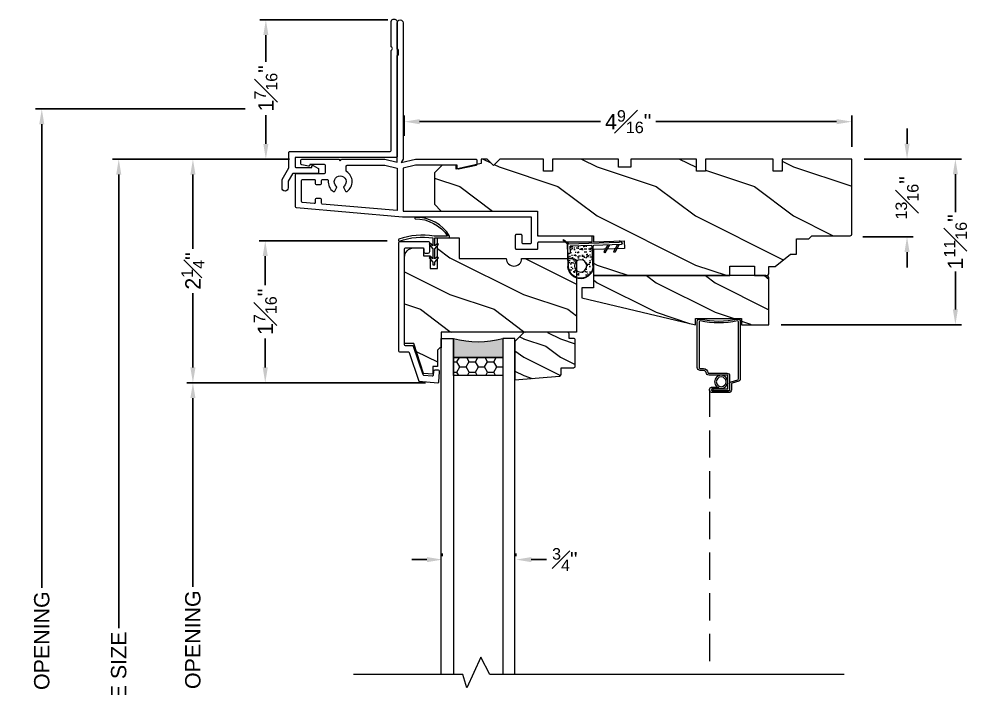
# Model space of a CAD drawing. Extents: x 75.1 to 84.8, y 7.9 to 21.7.
# Drawn here: x 75.11 to 84.76, y 14.89 to 21.71 of the extents above; entities that cross this region are included whole.
import ezdxf

# ---------------------------------------------------------------- set-up
doc = ezdxf.new("R2010")
doc.units = 0
doc.header["$MEASUREMENT"] = 0
doc.linetypes.add('DASHED', pattern=[0.4144736842105268, 0.2763157894736845, -0.1381578947368423])
doc.layers.get('0').update_dxf_attribs({"linetype": 'CONTINUOUS'})
doc.layers.get('DEFPOINTS').update_dxf_attribs({"linetype": 'CONTINUOUS'})
doc.layers.add('DIM', color=7, linetype='CONTINUOUS', lineweight=13)
doc.layers.add('PRODUCTS', color=7, linetype='CONTINUOUS', lineweight=13)
doc.styles.get("Standard").update_dxf_attribs({"font": 'arial.ttf'})
doc.dimstyles.get("Standard").update_dxf_attribs({"dimscale": 0, "dimtxt": 0.156, "dimasz": 0.156, "dimexe": 0.063, "dimexo": 0.125, "dimgap": 0.05, "dimtad": 0, "dimdec": 4, "dimzin": 0, "dimdsep": 46, "dimlunit": 4, "dimtxsty": 'Standard', "dimcen": 0.09, "dimclrd": 256, "dimclre": 256, "dimclrt": 256, "dimadec": 0, "dimazin": 0, "dimtfac": 0.75, "dimtdec": 4, "dimtix": 1, "dimtofl": 0, "dimtmove": 0, "dimatfit": 1, "dimfxl": 1, "dimfrac": 1, "dimtolj": 1, "dimtzin": 5, "dimarcsym": 0})

# ---------------------------------------------------------------- blocks, each defined once
blk = doc.blocks.new('*D13')
at = {"layer": 'DEFPOINTS', "color": 0, "ltscale": 2, "transparency": 16777216}
for p in [(79.03259075665835, 20.66221893491868), (79.03259075665835, 20.39263047136226), (83.5916573826691, 20.28187799510348)]:
    blk.add_point(p, dxfattribs=at)
at = {"layer": 'DIM', "lineweight": -2, "ltscale": 2, "transparency": 16777216}
for p, q in [((79.03259075665835, 20.51763047136226), (79.03259075665835, 20.72521893491868)), ((79.18859075665836, 20.66221893491868), (81.03091790079907, 20.66221893491868)), ((83.43565738266909, 20.66221893491868), (81.59676305768858, 20.66221893491868)), ((83.5916573826691, 20.40687799510348), (83.5916573826691, 20.72521893491868))]:
    blk.add_line(p, q, dxfattribs=at)
at = {"layer": 'DIM', "ltscale": 2, "transparency": 16777216}
for points in [[(79.18859075665836, 20.68821893491868), (79.18859075665836, 20.63621893491868), (79.03259075665835, 20.66221893491868)], [(83.43565738266909, 20.68821893491868), (83.43565738266909, 20.63621893491868), (83.5916573826691, 20.66221893491868)]]:
    blk.add_solid(points, dxfattribs=at)
at = {"layer": 'DIM', "ltscale": 2, "transparency": 16777216, "insert": (81.31384047924382, 20.66221893491868), "char_height": 0.156, "attachment_point": 5}
blk.add_mtext('\\A1;4{\\H0.750000x;\\S9#16;}"', dxfattribs=at)
blk = doc.blocks.new('*D14')
at = {"layer": 'DEFPOINTS', "color": 0, "ltscale": 2, "transparency": 16777216}
for p in [(77.6176649555471, 19.44886270391793), (78.98372323480274, 19.44886270391793), (79.37391852543658, 18.00252904074367)]:
    blk.add_point(p, dxfattribs=at)
at = {"layer": 'DIM', "lineweight": -2, "ltscale": 2, "transparency": 16777216}
for p, q in [((78.85872323480274, 19.44886270391793), (77.5546649555471, 19.44886270391793)), ((77.6176649555471, 19.29286270391793), (77.6176649555471, 18.99753830070733)), ((77.6176649555471, 18.15852904074367), (77.6176649555471, 18.45385344395427)), ((79.24891852543658, 18.00252904074367), (77.5546649555471, 18.00252904074367))]:
    blk.add_line(p, q, dxfattribs=at)
at = {"layer": 'DIM', "ltscale": 2, "transparency": 16777216}
for points in [[(77.5916649555471, 19.29286270391793), (77.6436649555471, 19.29286270391793), (77.6176649555471, 19.44886270391793)], [(77.5916649555471, 18.15852904074367), (77.6436649555471, 18.15852904074367), (77.6176649555471, 18.00252904074367)]]:
    blk.add_solid(points, dxfattribs=at)
at = {"layer": 'DIM', "ltscale": 2, "transparency": 16777216, "insert": (77.6176649555471, 18.72569587233081), "char_height": 0.156, "attachment_point": 5, "rotation": 90}
blk.add_mtext('\\A1;1{\\H0.750000x;\\S7#16;}"', dxfattribs=at)
blk = doc.blocks.new('*D15')
at = {"layer": 'DEFPOINTS', "color": 0, "ltscale": 2, "transparency": 16777216}
for p in [(76.88087259868595, 20.27987826213181), (77.9906566197296, 20.27987826213181), (79.37391852543658, 18.00252904074367)]:
    blk.add_point(p, dxfattribs=at)
at = {"layer": 'DIM', "lineweight": -2, "ltscale": 2, "transparency": 16777216}
for p, q in [((77.8656566197296, 20.27987826213181), (76.81787259868595, 20.27987826213181)), ((76.88087259868595, 20.12387826213181), (76.88087259868595, 19.36760815348412)), ((76.88087259868595, 18.15852904074367), (76.88087259868595, 18.91479914939135)), ((79.24891852543658, 18.00252904074367), (76.81787259868595, 18.00252904074367))]:
    blk.add_line(p, q, dxfattribs=at)
at = {"layer": 'DIM', "ltscale": 2, "transparency": 16777216}
for points in [[(76.85487259868596, 20.12387826213181), (76.90687259868595, 20.12387826213181), (76.88087259868595, 20.27987826213181)], [(76.85487259868596, 18.15852904074367), (76.90687259868595, 18.15852904074367), (76.88087259868595, 18.00252904074367)]]:
    blk.add_solid(points, dxfattribs=at)
at = {"layer": 'DIM', "ltscale": 2, "transparency": 16777216, "insert": (76.88087259868595, 19.14120365143775), "char_height": 0.156, "attachment_point": 5, "rotation": 90}
blk.add_mtext('\\A1;2{\\H0.750000x;\\S1#4;}"', dxfattribs=at)
blk = doc.blocks.new('*D16')
at = {"layer": 'DEFPOINTS', "color": 0, "transparency": 16777216}
for p in [(77.62396273038291, 21.69987826213038), (78.99165661972964, 21.69987826213038), (77.9906566197296, 20.27987826213181)]:
    blk.add_point(p, dxfattribs=at)
at = {"layer": 'DIM', "lineweight": -2, "transparency": 16777216}
for p, q in [((78.86665661972964, 21.69987826213038), (77.56096273038291, 21.69987826213038)), ((77.62396273038291, 21.54387826213038), (77.62396273038291, 21.27307663995715)), ((77.62396273038291, 20.43587826213181), (77.62396273038291, 20.72939178320408)), ((77.8656566197296, 20.27987826213181), (77.56096273038291, 20.27987826213181))]:
    blk.add_line(p, q, dxfattribs=at)
at = {"layer": 'DIM', "transparency": 16777216}
for points in [[(77.59796273038292, 21.54387826213038), (77.64996273038291, 21.54387826213038), (77.62396273038291, 21.69987826213038)], [(77.59796273038292, 20.43587826213181), (77.64996273038291, 20.43587826213181), (77.62396273038291, 20.27987826213181)]]:
    blk.add_solid(points, dxfattribs=at)
at = {"layer": 'DIM', "transparency": 16777216, "insert": (77.62396273038291, 21.00123421158063), "char_height": 0.156, "attachment_point": 5, "rotation": 90}
blk.add_mtext('\\A1;1{\\H0.750000x;\\S7#16;}"', dxfattribs=at)
blk = doc.blocks.new('*D17')
at = {"layer": 'DEFPOINTS', "color": 0, "ltscale": 2, "transparency": 16777216}
for p in [(76.88087259868595, 18.00252904074367), (79.37391852543658, 18.00252904074367), (79.37825487771705, 11.61930639693183)]:
    blk.add_point(p, dxfattribs=at)
at = {"layer": 'DIM', "lineweight": -2, "ltscale": 2, "transparency": 16777216}
for p, q in [((79.24891852543658, 18.00252904074367), (76.81787259868595, 18.00252904074367)), ((76.88087259868595, 17.84652904074367), (76.88087259868595, 15.92344159332615)), ((76.88087259868595, 11.77530639693183), (76.88087259868595, 13.69839384434935)), ((79.25325487771705, 11.61930639693183), (76.81787259868595, 11.61930639693183))]:
    blk.add_line(p, q, dxfattribs=at)
at = {"layer": 'DIM', "ltscale": 2, "transparency": 16777216}
for points in [[(76.85487259868596, 17.84652904074367), (76.90687259868595, 17.84652904074367), (76.88087259868595, 18.00252904074367)], [(76.85487259868596, 11.77530639693183), (76.90687259868595, 11.77530639693183), (76.88087259868595, 11.61930639693183)]]:
    blk.add_solid(points, dxfattribs=at)
at = {"layer": 'DIM', "ltscale": 2, "transparency": 16777216, "insert": (76.88087259868595, 14.81091771883776), "char_height": 0.156, "attachment_point": 5, "rotation": 90}
blk.add_mtext('\\A1;DAYLIGHT OPENING', dxfattribs=at)
blk = doc.blocks.new('*D18')
at = {"layer": 'DEFPOINTS', "color": 0, "ltscale": 2, "transparency": 16777216}
for p in [(76.12580588901416, 20.27987826213181), (77.9906566197296, 20.27987826213181), (77.99408971630433, 9.341916212525849)]:
    blk.add_point(p, dxfattribs=at)
at = {"layer": 'DIM', "lineweight": -2, "ltscale": 2, "transparency": 16777216}
for p, q in [((77.8656566197296, 20.27987826213181), (76.06280588901416, 20.27987826213181)), ((76.12580588901416, 20.12387826213181), (76.12580588901416, 15.50463314433954)), ((76.12580588901416, 9.49791621252585), (76.12580588901416, 14.1265185467952)), ((77.86908971630433, 9.341916212525849), (76.06280588901416, 9.341916212525849))]:
    blk.add_line(p, q, dxfattribs=at)
at = {"layer": 'DIM', "ltscale": 2, "transparency": 16777216}
for points in [[(76.09980588901416, 20.12387826213181), (76.15180588901416, 20.12387826213181), (76.12580588901416, 20.27987826213181)], [(76.09980588901416, 9.49791621252585), (76.15180588901416, 9.49791621252585), (76.12580588901416, 9.341916212525849)]]:
    blk.add_solid(points, dxfattribs=at)
at = {"layer": 'DIM', "ltscale": 2, "transparency": 16777216, "insert": (76.12580588901416, 14.81557584556739), "char_height": 0.156, "attachment_point": 5, "rotation": 90}
blk.add_mtext('\\A1;FRAME SIZE', dxfattribs=at)
blk = doc.blocks.new('*D19')
at = {"layer": 'DEFPOINTS', "color": 0, "ltscale": 2, "transparency": 16777216}
for p in [(75.3420543804217, 20.79123321158057), (77.53868354443492, 20.79123321158057), (77.92908971630439, 9.091916212525849)]:
    blk.add_point(p, dxfattribs=at)
at = {"layer": 'DIM', "lineweight": -2, "ltscale": 2, "transparency": 16777216}
for p, q in [((77.41368354443492, 20.79123321158057), (75.2790543804217, 20.79123321158057)), ((75.3420543804217, 20.63523321158057), (75.3420543804217, 15.91359358090162)), ((75.3420543804217, 9.247916212525851), (75.3420543804217, 13.96755811023313)), ((77.80408971630439, 9.091916212525849), (75.2790543804217, 9.09191621252585))]:
    blk.add_line(p, q, dxfattribs=at)
at = {"layer": 'DIM', "ltscale": 2, "transparency": 16777216}
for points in [[(75.3160543804217, 20.63523321158057), (75.3680543804217, 20.63523321158057), (75.3420543804217, 20.79123321158057)], [(75.3160543804217, 9.247916212525851), (75.3680543804217, 9.247916212525851), (75.3420543804217, 9.09191621252585)]]:
    blk.add_solid(points, dxfattribs=at)
at = {"layer": 'DIM', "ltscale": 2, "transparency": 16777216, "insert": (75.3420543804217, 14.94057584556739), "char_height": 0.156, "attachment_point": 5, "rotation": 90}
blk.add_mtext('\\A1;ROUGH OPENING', dxfattribs=at)
blk = doc.blocks.new('*D20')
at = {"layer": 'DEFPOINTS', "color": 0, "transparency": 16777216}
for p in [(83.5916573826691, 20.28187799510348), (83.57908947924386, 19.49023521158061), (84.15350478424625, 19.49023521158061)]:
    blk.add_point(p, dxfattribs=at)
at = {"layer": 'DIM', "lineweight": -2, "transparency": 16777216}
for p, q in [((84.15350478424625, 20.43787799510348), (84.15350478424625, 20.59387799510348)), ((83.7166573826691, 20.28187799510348), (84.21650478424625, 20.28187799510348)), ((83.70408947924386, 19.49023521158061), (84.21650478424625, 19.49023521158061)), ((84.15350478424625, 19.33423521158062), (84.15350478424625, 19.17823521158061))]:
    blk.add_line(p, q, dxfattribs=at)
at = {"layer": 'DIM', "transparency": 16777216}
for points in [[(84.12750478424626, 20.43787799510348), (84.17950478424625, 20.43787799510348), (84.15350478424625, 20.28187799510348)], [(84.12750478424626, 19.33423521158062), (84.17950478424625, 19.33423521158062), (84.15350478424625, 19.49023521158061)]]:
    blk.add_solid(points, dxfattribs=at)
at = {"layer": 'DIM', "transparency": 16777216, "insert": (84.15350478424625, 19.88605660334206), "char_height": 0.156, "attachment_point": 5, "rotation": 90}
blk.add_mtext('\\A1;{\\H0.750000x;\\S13#16;}"', dxfattribs=at)
blk = doc.blocks.new('*D21')
at = {"layer": 'DEFPOINTS', "color": 0, "transparency": 16777216}
for p in [(83.5916573826691, 20.28187799510348), (82.74765642899479, 18.59387731608737), (84.64594276379874, 18.59387731608737)]:
    blk.add_point(p, dxfattribs=at)
at = {"layer": 'DIM', "lineweight": -2, "transparency": 16777216}
for p, q in [((83.7166573826691, 20.28187799510348), (84.70894276379875, 20.28187799510348)), ((84.64594276379874, 20.12587799510348), (84.64594276379874, 19.73885037046582)), ((84.64594276379874, 18.74987731608737), (84.64594276379874, 19.13690494072503)), ((82.87265642899479, 18.59387731608737), (84.70894276379875, 18.59387731608737))]:
    blk.add_line(p, q, dxfattribs=at)
at = {"layer": 'DIM', "transparency": 16777216}
for points in [[(84.61994276379875, 20.12587799510348), (84.67194276379874, 20.12587799510348), (84.64594276379874, 20.28187799510348)], [(84.61994276379875, 18.74987731608737), (84.67194276379874, 18.74987731608737), (84.64594276379874, 18.59387731608737)]]:
    blk.add_solid(points, dxfattribs=at)
at = {"layer": 'DIM', "transparency": 16777216, "insert": (84.64594276379874, 19.43787765559544), "char_height": 0.156, "attachment_point": 5, "rotation": 90}
blk.add_mtext('\\A1;1{\\H0.750000x;\\S11#16;}"', dxfattribs=at)
blk = doc.blocks.new('*D22')
at = {"layer": 'DEFPOINTS', "color": 0, "transparency": 16777216}
for p in [(80.17069578939177, 16.20183163216745), (79.420728821935, 16.11044644605648), (80.17069578939177, 16.11044832960521)]:
    blk.add_point(p, dxfattribs=at)
at = {"layer": 'DIM', "lineweight": -2, "transparency": 16777216}
for p, q in [((79.420728821935, 16.23544644605648), (79.420728821935, 16.26483163216745)), ((80.17069578939177, 16.23544832960521), (80.17069578939177, 16.26483163216745)), ((79.264728821935, 16.20183163216745), (79.108728821935, 16.20183163216745)), ((80.32669578939178, 16.20183163216745), (80.48269578939177, 16.20183163216745))]:
    blk.add_line(p, q, dxfattribs=at)
at = {"layer": 'DIM', "transparency": 16777216}
for points in [[(79.264728821935, 16.22783163216745), (79.264728821935, 16.17583163216745), (79.420728821935, 16.20183163216745)], [(80.32669578939178, 16.22783163216745), (80.32669578939178, 16.17583163216745), (80.17069578939177, 16.20183163216745)]]:
    blk.add_solid(points, dxfattribs=at)
at = {"layer": 'DIM', "transparency": 16777216, "insert": (80.66845090535357, 16.20183163216745), "char_height": 0.156, "attachment_point": 5}
blk.add_mtext('\\A1;{\\H0.750000x;\\S3#4;}"', dxfattribs=at)
blk = doc.blocks.new('Frame-Colonial-Horiz Profile-C-WC BLOCK')
at = {"ltscale": 2}
h = blk.add_hatch(dxfattribs=at)
h.set_pattern_fill('WOOD1', color=256)
h.set_pattern_definition([(216.8699, (0.4, 1), (2.999999917824452, 2.000000123263317), [0.5, -4.5]), (206.5651, (1, 0.7), (-0.9999991579409075, -1.000001309396381), [1.118034, -1.118034]), (198.4349, (1, 0.2), (-2.000000434592961, -0.999998403222708), [0.632456, -2.529822])])
edge = h.paths.add_edge_path()
edge.add_line((4.180999999999983, -0.5299997329711923), (3.200000762939453, -0.5299997329711923))
edge.add_line((3.200000762939453, -0.5299997329711923), (3.200000762939453, -0.7839994430541992))
edge.add_line((3.200000762939453, -0.7839994430541992), (2.632000923156738, -0.7839994430541992))
edge.add_line((2.632000923156738, -0.7839994430541992), (2.632000923156738, -0.8439998626709002))
edge.add_line((2.632000923156738, -0.8439998626709002), (2.319191932678223, -0.833076477050783))
edge.add_line((2.319191932678223, -0.833076477050783), (2.316469192504883, -0.9110288619995135))
edge.add_line((2.316469192504883, -0.9110288619995135), (2.632000923156738, -0.9220476150512678))
edge.add_line((2.632000923156738, -0.9220476150512678), (2.632000923156738, -1.187999725341797))
edge.add_line((2.632000923156738, -1.187999725341797), (1.242000579833984, -1.187999725341797))
edge.add_line((1.242000579833984, -1.187999725341797), (1.242000579833984, -1.092999458312988))
edge.add_line((1.242000579833984, -1.092999458312988), (0.9920005798339844, -1.092999458312988))
edge.add_line((0.9920005798339844, -1.092999458312988), (0.9920005798339844, -1.188000679016113))
edge.add_line((0.9920005798339844, -1.188000679016113), (0.8750009536743164, -1.188000679016113))
edge.add_arc((0.8750016473342311, -1.156999848034858), 0.03100083098901623, 179.9999999999996, 269.99871797676815, ccw=False)
edge.add_line((0.8440008163452148, -1.156999848034857), (0.8440008163452148, -1.094000816345213))
edge.add_line((0.8440008163452148, -1.094000816345213), (0.781001091003418, -1.094000816345213))
edge.add_line((0.781001091003418, -1.094000816345213), (0.6260004043579102, -0.9690008163452148))
edge.add_line((0.6260004043579102, -0.9690008163452148), (0.5630006790161133, -0.9690008163452166))
edge.add_line((0.5630006790161133, -0.9690008163452166), (0.5630006790161133, -0.8130006790161133))
edge.add_line((0.5630006790161133, -0.8130006790161133), (0.4380006790161133, -0.8130006790161133))
edge.add_line((0.4380006790161133, -0.8130006790161133), (0.4060001373291016, -0.781001091003418))
edge.add_line((0.4060001373291016, -0.781001091003418), (0.01599884033203125, -0.781001091003418))
edge.add_arc((0.01600021893258508, -0.7650008721302239), 0.01600021893258508, 179.999999999996, 269.9950633179584, ccw=False)
edge.add_line((0, -0.765000872130221), (0, 0))
edge.add_line((0, 0), (0.711359977722168, 0))
edge.add_line((0.711359977722168, 0), (0.711359977722168, -0.1250000000000009))
edge.add_line((0.711359977722168, -0.1250000000000009), (0.7563600540161133, -0.125))
edge.add_line((0.7563600540161133, -0.125), (0.8013601303100586, -0.1250000000000009))
edge.add_line((0.8013601303100586, -0.1250000000000009), (0.8013601303100586, -8.881784197001252e-16))
edge.add_line((0.8013601303100586, -8.881784197001252e-16), (1.490641593933105, -8.881784197001252e-16))
edge.add_line((1.490641593933105, -8.881784197001252e-16), (1.490641593933105, -0.1250000000000009))
edge.add_line((1.490641593933105, -0.1250000000000009), (1.535641670227051, -0.125))
edge.add_line((1.535641670227051, -0.125), (1.580641746520996, -0.1250000000000009))
edge.add_line((1.580641746520996, -0.1250000000000009), (1.580641746520996, -8.881784197001252e-16))
edge.add_line((1.580641746520996, -8.881784197001252e-16), (2.250999999999976, 8.881784197001252e-16))
edge.add_line((2.250999999999976, 8.881784197001252e-16), (2.250999999999976, -0.08200000000000163))
edge.add_line((2.250999999999976, -0.08200000000000163), (2.375999999999976, -0.08200000000000163))
edge.add_line((2.375999999999976, -0.08200000000000163), (2.375999999999976, 0))
edge.add_line((2.375999999999976, 0), (3.049204038146968, 0))
edge.add_line((3.049204038146968, 0), (3.049204038146968, -0.125))
edge.add_line((3.049204038146968, -0.125), (3.09420603814695, -0.125))
edge.add_line((3.09420603814695, -0.125), (3.139204038146971, -0.125))
edge.add_line((3.139204038146971, -0.125), (3.139204038146971, 0))
edge.add_line((3.139204038146971, 0), (3.585000038146973, -8.881784197001252e-16))
edge.add_line((3.585000038146973, -8.881784197001252e-16), (3.649999618530273, -0.06499958038330345))
edge.add_line((3.649999618530273, -0.06499958038330345), (3.714999198913574, 0))
edge.add_line((3.714999198913574, 0), (3.774005889892578, 0))
edge.add_line((3.774005889892578, 0), (3.774005889892578, -0.04599952697753817))
edge.add_line((3.774005889892578, -0.04599952697753817), (4.02900505065918, -0.1040019989013672))
edge.add_line((4.02900505065918, -0.1040019989013672), (4.02900505065918, -0.06400203704833984))
edge.add_line((4.02900505065918, -0.06400203704833984), (4.173004150390625, -0.06400203704833984))
edge.add_line((4.173004150390625, -0.06400203704833984), (4.25, -0.1409978866577166))
edge.add_line((4.25, -0.1409978866577166), (4.25, -0.4609997329711923))
edge.add_line((4.25, -0.4609997329711923), (4.180999999999983, -0.5299997329711923))
blk.add_lwpolyline([(4.180999999999983, -0.5299997329711923), (3.200000762939453, -0.5299997329711923), (3.200000762939453, -0.7839994430541992), (2.632000923156738, -0.7839994430541992), (2.632000923156738, -0.8439998626709002), (2.319191932678223, -0.833076477050783), (2.316469192504883, -0.9110288619995135), (2.632000923156738, -0.9220476150512678), (2.632000923156738, -1.187999725341797), (1.242000579833984, -1.187999725341797), (1.242000579833984, -1.092999458312988), (0.9920005798339844, -1.092999458312988), (0.9920005798339844, -1.188000679016113), (0.8750009536743164, -1.188000679016113, -0.4142070087483077), (0.8440008163452148, -1.156999848034857), (0.8440008163452148, -1.094000816345213), (0.781001091003418, -1.094000816345213), (0.6260004043579102, -0.9690008163452148), (0.5630006790161133, -0.9690008163452166), (0.5630006790161133, -0.8130006790161133), (0.4380006790161133, -0.8130006790161133), (0.4060001373291016, -0.781001091003418), (0.01599884033203125, -0.781001091003418, -0.4141883265214503), (0, -0.7650008721302228), (0, -0.7650008721302228), (0, -0.765000872130221), (0, 0), (0, 1.831867990631508e-15), (0, 0), (0.711359977722168, 0), (0.711359977722168, -0.1250000000000009), (0.7563600540161133, -0.125), (0.8013601303100586, -0.1250000000000009), (0.8013601303100586, -8.881784197001252e-16), (1.490641593933105, -8.881784197001252e-16), (1.490641593933105, -0.1250000000000009), (1.535641670227051, -0.125), (1.580641746520996, -0.1250000000000009), (1.580641746520996, -8.881784197001252e-16), (2.250999999999976, 8.881784197001252e-16), (2.250999999999976, -0.08200000000000163), (2.375999999999976, -0.08200000000000163), (2.375999999999976, 0), (3.049204038146968, 0), (3.049204038146968, -0.125), (3.09420603814695, -0.125), (3.139204038146971, -0.125), (3.139204038146971, 0), (3.585000038146973, -8.881784197001252e-16), (3.649999618530273, -0.06499958038330345), (3.714999198913574, 0), (3.774005889892578, 0), (3.774005889892578, -0.04599952697753817), (4.02900505065918, -0.1040019989013672), (4.02900505065918, -0.06400203704833984), (4.173004150390625, -0.06400203704833984), (4.25, -0.1409978866577166), (4.25, -0.4609997329711923)], format="xyb", close=True)
blk = doc.blocks.new('3574-C-WC-Frame-Horiz Profile BLOCK')
for points in [[(2.402984724077697, 0.4713768997028804, 0.356833230770885), (2.41100000000003, 0.4811779644580678), (2.41100000000003, 0.5179999999995282, 0.4142135623730951), (2.401000000000039, 0.5279999999995191), (2.026000000000437, 0.5279999999995191), (2.01100000000045, 0.5129999999995185), (1.996000000000436, 0.5279999999995191), (1.556990195135768, 0.5279999999995191, 0.04938898902106167), (1.555029033784393, 0.5278058067564295), (1.430999999999983, 0.4992830953351861), (1.430999999999983, 1.583999999998483), (1.425999999999988, 1.583999999998482, -0.4142135623732511), (1.415999999999997, 1.593999999998465), (1.415999999999997, 1.637999999998426, -0.4142135623730951), (1.425999999999988, 1.647999999998417), (1.430999999999983, 1.647999999998417), (1.430999999999983, 1.916999999998145, 0.9999999999989686), (1.369000000000028, 1.916999999998145), (1.369000000000028, 0.5275316216550765), (1.389000000000038, 0.4928906055037032), (1.24400000000017, 0.5279999999995191), (0.6290000000000475, 0.5279999999995191, 0.4142135623730951), (0.6190000000000282, 0.5179999999995211), (0.6190000000000282, 0.474189602343948, 0.3572261466049069), (0.627028940268616, 0.4643857804598461), (0.8071333935417897, 0.4281757554825107, 0.4703402862644739), (0.8190000000000452, 0.4379999999995228), (0.8190000000000452, 0.4659999999995854), (1.24400000000017, 0.4659999999995854), (1.369000000000028, 0.4365037768262248), (1.369000000000028, 3.552713678800501e-15), (0, 0), (0, -0.2539999999999978), (-0.5529999999999973, -0.2539999999999978), (-0.5529999999999973, -0.3159999999999989), (-0.009999999999990905, -0.3159999999999989, -0.4142135623730951), (0, -0.325999999999997), (0, -0.3820000000000014, 0.4142135623730951), (0.01000000000001933, -0.3919999999999995), (0.2140000000000271, -0.3919999999999995, 0.4142135623730951), (0.224000000000018, -0.3820000000000014), (0.2239999999999895, -0.245000000000001, 0.4142135623730951), (0.2139999999999986, -0.235000000000003), (0.171999999999997, -0.235000000000003, 0.4142135623730951), (0.1620000000000061, -0.245000000000001), (0.1620000000000061, -0.3200000000000038, -0.4142135623730951), (0.1520000000000152, -0.3300000000000018), (0.07200000000000273, -0.3300000000000018, -0.4142135623730951), (0.06200000000001182, -0.3200000000000038), (0.0619999999999834, -0.06200000000000117), (1.375999999999976, -0.06199999999999761), (2.456930070967047, 0.03197183553773542, 0.3871887601088211), (2.46599999999998, 0.04192848999574394), (2.46599999999998, 0.3729999999996849, 0.4142135623730951), (2.455999999999989, 0.3829999999996758), (2.171000000000276, 0.3829999999996758, -0.4142135623730951), (2.161000000000286, 0.3929999999996667), (2.161000000000286, 0.4629999999995871, -0.4142135623730951), (2.171000000000276, 0.472999999999578), (2.321000000000112, 0.472999999999578), (2.321000000000112, 0.4670029040022765, 0.4740205020356774), (2.332984724077761, 0.4572018392470891)], [(2.212000000000216, 0.2709999999997912, -0.414213562373095), (2.202000000000226, 0.2809999999997821), (2.202000000000226, 0.3109999999997513, 0.4142135623728869), (2.192000000000235, 0.3209999999997386), (2.142453413800467, 0.3209999999998372, 0.4411354716013522), (2.132494821845768, 0.3100909090906301, -0.2683859989699099), (2.081189860349838, 0.1992133099842057, -0.4406487575380249), (2.066776339070174, 0.2023925468706018), (2.047742346142144, 0.2353603896928558, -0.3563939586925374), (2.050786181759207, 0.2540883117541863, 2.636887572711155), (1.971213818241665, 0.2540883117541934, -0.3563939586924627), (1.974257653858729, 0.2353603896928558), (1.955223660930955, 0.2023925468710237, -0.4406487575338021), (1.940810139651376, 0.1992133099845486, -0.5364849407352452), (1.94630303030354, 0.4024325969504492, 0.2584968720233836), (1.951000000000505, 0.4109106786677437), (1.951000000000505, 0.4559999999995759, 0.4142135623730878), (1.941000000000486, 0.4659999999995756), (1.556990195135768, 0.4659999999995854, 0.04938898902115871), (1.555029033784393, 0.4658058067564887), (1.430999999999983, 0.4379999999996151), (1.430999999999983, 0.00540757209356002), (2.192930070967293, 0.06958098088598419, 0.3871887601088212), (2.202000000000226, 0.07953763534399272), (2.202000000000226, 0.1170240368535111, -0.414213562373095), (2.212000000000245, 0.1270240368535163), (2.254000000000161, 0.1270240368535163, -0.414213562373095), (2.264000000000181, 0.1170240368535111), (2.264000000000181, 0.08719741902147504, 0.4417648538639532), (2.274930070967258, 0.07724076456346651), (2.394930070967092, 0.08845020409147608, 0.3871887601088212), (2.404000000000025, 0.09840685854948461), (2.404000000000053, 0.3109999999997477, 0.4142135623731341), (2.394000000000062, 0.3209999999997404), (2.274000000000171, 0.3209999999997386, 0.414213562373108), (2.264000000000181, 0.3109999999997513), (2.264000000000181, 0.2809999999997821, -0.414213562373095), (2.25400000000019, 0.2709999999997912)]]:
    blk.add_lwpolyline(points, format="xyb", close=True)
blk = doc.blocks.new('Drip Cap-Alu Profile 3585 BLOCK')
blk.add_lwpolyline([(-0.8499999999999943, 0.07999999999998408), (0.1800000000000068, 0.07999999999998408), (0.1800000000000068, -0.01000000000001933, -0.4142135623731015), (0.1700000000000159, -0.02000000000001734), (0.01000000000001933, -0.02000000000001734), (0.01000000000001933, -0.01000000000000512, 0.5773502691894271), (-0.004999999999995453, -0.001339745962170014), (-0.05400000000000205, -0.02962990915245456, 0.2679491924311073), (-0.0589999999999975, -0.03829016319029677), (-0.0589999999999975, -0.07200000000001694, 0.4142135623730951), (-0.04900000000000659, -0.08200000000002206), (0.1982619969696771, -0.08200000000002206, -0.2679491924311212), (0.2069222510075122, -0.08700000000001751), (0.2500000000000284, -0.1616128499307408), (0.25, -0.2299999999991655, 0.9999999999987393), (0.3120000000000118, -0.2299999999991655), (0.3120000000000118, -0.1476794919243218, 0.1316524975873896), (0.310660254037856, -0.1426794919243193), (0.2433397459621744, -0.02607695154588185, -0.1316524975873896), (0.2420000000000186, -0.0210769515458793), (0.2420000000000186, 0.1319999999999908, 0.4142135623730951), (0.2319999999999993, 0.1419999999999959), (-0.7879999999999825, 0.1419999999999817, -0.4142135623730951), (-0.7979999999999734, 0.1519999999999868), (-0.7979999999999734, 1.164019237886428, 0.2679491924312268), (-0.8054999999999666, 1.177009618943217, -0.5773502691899264), (-0.805499999999995, 1.202990381056772, 0.2679491924312479), (-0.7979999999999734, 1.215980762113546), (-0.7979999999999734, 1.458999999999989, 1.000000000034152), (-0.8599999999999852, 1.458999999999989), (-0.8599999999999852, 0.0899999999999892, 0.4142135623730951)], format="xyb", close=True)
blk = doc.blocks.new('Weather Strip-Casement Frame-Horiz BLOCK')
h = blk.add_hatch()
h.set_pattern_fill('AR-SAND', color=256, scale=0.03, angle=358, style=0)
h.set_pattern_definition([(35.50000000000004, (0, 0), (0.0001287058654531076, 0.05783545309583213), [0, -0.0456, 0, -0.051, 0, -0.04875]), (5.49999999999998, (0, 0), (0.05601570247242316, 0.08275987721426949), [0, -0.0246, 0, -0.0411, 0, -0.01575]), (325.5, (-0.03687752151700463, 0.00128779142832228), (0.09337326926372597, -0.0030907913232259), [0, -0.015, 0, -0.05399999999999999, 0, -0.07049999999999998]), (315.5000000000001, (-0.03687752151700463, 0.00128779142832228), (0.09104777366855697, 0.02316685809511563), [0, -0.0075, 0, -0.03539999999999999, 0, -0.0405])])
h.paths.add_polyline_path([(0.2755409240598397, -0.0566865145495985, -0.4142811765238232), (0.2868942963937684, -0.04604449500591201), (0.5007796773765847, -0.05298647332921291), (0.4986711208771908, -0.1179520190563785, 0.414213560846989), (0.5083423742942443, -0.1282721226490704), (0.5133381780321997, -0.1284342691272293, -0.384695919187163), (0.5229763117480672, -0.1397525535161108), (0.5191161608726702, -0.2586854862014807, -1), (0.2692479552233635, -0.2505756300751294)])
h.paths.add_polyline_path([(0.3317167342397056, -0.2526069669396271, 1), (0.4566509470457163, -0.2566618985724141, 1)], flags=16)
at = {"linetype": 'Continuous'}
for p, q in [((-0.01713484451943259, -0.01116400191879841), (0, 0)), ((0, 0), (-0.0003799948227083405, -0.01170780628200774)), ((0.5186211583767601, -0.02851748080240668), (0.5704858007411815, 0.01009591897911832)), ((0.5315755215760305, -0.02897323904245042), (0.5717507550123457, 0.008676079122089675)), ((0.57285101892424, 0.009708090928473467), (0.57285101892424, 0.009708090928473467)), ((-0.02858478160862887, -0.02479967528404359), (-0.028487454920338, -0.02180099755358711)), ((-0.01794581775740767, -0.03615044121510635), (0.2599075049186581, -0.04516859726771472)), ((0.5187343943081544, -0.02855646054767647), (-0.0003799948227083405, -0.01170780628200774)), ((0.001043266077971339, -0.03676676107651566), (0.04678706284548184, -0.1169470835372124)), ((0.01803877055743897, -0.0376571086183688), (0.05901203301624491, -0.1094776395898478)), ((0.1018759283642225, -0.04037817225304785), (0.1476197251317046, -0.1205584947137446)), ((0.1188714328436902, -0.04126851979490098), (0.1593951054850891, -0.1123006221808218)), ((0.2705445624267497, -0.05651930132548699), (0.2642513061529144, -0.2504172729212755)), ((0.2692479552233635, -0.2505756300751329), (0.2755409240598397, -0.0566865145495985)), ((0.2868942964161079, -0.04604449500663677), (0.5007796773766131, -0.05298647332921469)), ((0.4986711208771908, -0.1179520190563785), (0.5007796773766131, -0.05298647332921469)), ((0.5236575367555361, -0.1187637138120863), (0.5262446137764414, -0.03905474203541459)), ((0.5315755215760305, -0.02897323904245042), (0.5240916375446432, -0.2595549713293863)), ((0.5315755215760305, -0.02897323904245042), (0.5307645483380554, -0.05395967833876014)), ((0.5315755215760305, -0.02897323904245042), (0.5315755215760305, -0.02897323904245042)), ((0.04678706284548184, -0.1169470835372124), (0.05901203301624491, -0.1094776395898478)), ((0.1476197251317046, -0.1205584947137446), (0.1593951054850891, -0.1123006221808218)), ((0.5033451274545371, -0.1281099293328261), (0.5033451274545371, -0.1281099293328261)), ((0.5033451274545371, -0.1281099293328261), (0.5033451274545371, -0.1281099293328261)), ((0.5133381780321997, -0.1284342691272293), (0.5083423742942443, -0.1282721226490704)), ((0.5191161608726702, -0.2586854862014807), (0.5229738991976944, -0.1398268852464319))]:
    blk.add_line(p, q, dxfattribs=at)
blk.add_circle((0.3941838406427109, -0.2546344327560206), 0.0625)
for centre, radius, start, end in [((0.5708239927321586, 0.009123816489111647), 0.001029250734188283, 334.2138840159004, 109.1826561716313), ((-0.01758831491645196, -0.02515407497124755), 0.01100217609613621, 178.1540815823183, 268.1379128955914), ((-0.01749115082751018, -0.02216040699796906), 0.01100217609613621, 88.14414733362045, 178.1279786468955), ((0.2595514556661271, -0.05616175269300072), 0.01099891982308574, 358.1371227590623, 88.14493747015644), ((0.2865373918191949, -0.05704088066907609), 0.01100217608151632, 88.14102999830592, 178.1542564804967), ((0.5150019035829132, -0.03916224876272523), 0.01124322419022564, 0.5478655861878368, 71.2218042436456), ((0.5086667993820697, -0.1182764441441932), 0.01000094200221275, 178.1410301146018, 268.1410301146071), ((0.5136618816686394, -0.1184385672065407), 0.01000094200221275, 268.1451658939571, 358.1368943352566), ((0.5118904246265288, -0.1394299490447644), 0.01109058009831797, 357.9489235828571, 82.49925894414247), ((0.3941838406427109, -0.2546344327560206), 0.1300009536734751, 178.1410301146068, 358.1410301146068), ((0.3941820580480453, -0.2546305581383077), 0.1249998900189603, 178.1410301146068, 358.1410301146068)]:
    blk.add_arc(centre, radius, start, end, dxfattribs=at)
blk = doc.blocks.new('Screen-Frame Aluminum BLOCK')
blk.add_lwpolyline([(0.1086269361397569, -0.630270928801167, 0.333390721706602), (0.09435402392884384, -0.6111084533489475), (0.026136456105462, -0.5907202733011445, -0.3343656451637382), (0.01900000000000546, -0.5811390355750348), (0.01900000000000546, -0.003000000000042746, -0.3796156333285436), (0.03000000000000114, 0.007999999999981355, 0.1096236335789763), (0.4080000000000155, 0.007999999999981355, -0.3819406603298541), (0.4190000000000111, -0.003000000000014325), (0.4190000000000111, -0.4664841322398274, -0.3793587876943186), (0.4080000000000155, -0.4774841322398515), (0.3749778618868618, -0.4774841322398515, 0.3879487536236223), (0.3292287432446983, -0.5186501202151987, -0.450039698228427), (0.3222279288151242, -0.5244841322398486), (0.1376269361397533, -0.5244841322398486, 0.428927624524485), (0.1086269361397569, -0.5534841322398449), (0.1086269361397569, -0.6944841322398361, 0.4649657458081206), (0.1176269361397715, -0.7034841322398222), (0.2768601893226048, -0.7034841322398222), (0.2768601893226048, -0.6844841322398452), (0.1276269361397624, -0.6844841322398452), (0.1276269361397624, -0.5434841322398256), (0.3180000000000121, -0.5434841322398256, 0.4500136066845264), (0.3480000000000132, -0.5184841322398483, -0.3297948542621193), (0.3740000000000236, -0.4964841322398286), (0.4080000000000155, -0.4964841322398286, 0.414213562373095), (0.4380000000000166, -0.4664841322398274), (0.4380000000000166, -2.208886081689343e-05, 0.500619868924907), (0.4070486091093528, 0.02696364646840266, -0.1115300309248687), (0.0309559130529351, 0.02698476663633187, 0.4975730943278163), (0, 0), (0, -0.5875874011301505, 0.3314939011365562), (0.01427291221020255, -0.6067498765821426), (0.08249048003466442, -0.6271380566331004, -0.331493901136544), (0.08962693613975148, -0.6367192943590965), (0.0896269361397799, -0.6924841322398549, 0.414213562373095), (0.1196269361397526, -0.7224841322398561), (0.2842279288151133, -0.7224841322398277, 1.054015662654757), (0.2842279288151133, -0.6654841322398397), (0.2262626903878697, -0.6654841322398397), (0.2262626903878697, -0.6844841322398452), (0.285227928815118, -0.6844841322398452, -1.067592559345529), (0.285227928815118, -0.7034841322398222), (0.1186269361397763, -0.7034841322398506, -0.4292392643948575), (0.1086269361397569, -0.6924841322398265)], format="xyb")
at = {"ltscale": 2}
blk.add_circle((0.194261323917658, -0.6122554400368161), 0.06663438777788927, dxfattribs=at)
blk.add_circle((0.194261323917658, -0.6122554400368161), 0.049809)
blk = doc.blocks.new('Sash-Profile-C-WC Narrow BLOCK')
at = {"ltscale": 2}
h = blk.add_hatch(dxfattribs=at)
h.set_pattern_fill('WOOD1', color=256, scale=0.75, style=0)
h.set_pattern_definition([(216.8699, (0.3, 0.75), (2.249999938368339, 1.500000092447488), [0.375, -3.375]), (206.5651, (0.75, 0.5249999999999999), (-0.7499993684556807, -0.7500009820472855), [0.8385255, -0.8385255]), (198.4349, (0.75, 0.15), (-1.500000325944721, -0.749998802417031), [0.474342, -1.8973665])])
edge = h.paths.add_edge_path()
edge.add_line((-0.375, -0.326000000000036), (-0.3749999999999716, -0.4822504272460861))
edge.add_line((-0.3749999999999716, -0.4822504272460861), (-0.3597188162640634, -0.4822504272460861))
edge.add_line((-0.3597188162640634, -0.4822504272460861), (-0.3347188162640578, -0.5072504272460634))
edge.add_line((-0.3347188162640578, -0.5072504272460634), (-0.3347188162640578, -0.6739999999999924))
edge.add_line((-0.3347188162640578, -0.6739999999999924), (-0.2899999999999636, -0.6739999999999924))
edge.add_line((-0.2899999999999636, -0.6739999999999924), (-0.2899999999999636, -0.7537784979566737))
edge.add_line((-0.2899999999999636, -0.7537784979566737), (-0.1938173452905971, -0.7463158852398095))
edge.add_line((-0.1938173452905971, -0.7463158852398095), (-0.09399999999996567, -0.4390000000000072))
edge.add_line((-0.09399999999996567, -0.4390000000000072), (2.842170943040401e-14, -0.4390000000000072))
edge.add_line((2.842170943040401e-14, -0.4390000000000072), (0, 0.4390000000000072))
edge.add_arc((-0.09399999999999673, 0.4390000000000045), 0.09399999999999673, 1.624113028832491e-12, 89.9999999999984)
edge.add_line((-0.09399999999999409, 0.5330000000000013), (-0.1949999999999648, 0.5330000000000013))
edge.add_line((-0.1949999999999648, 0.5330000000000013), (-0.1949999999999648, 0.4529999999999887))
edge.add_line((-0.1949999999999648, 0.4529999999999887), (-0.2609999999999673, 0.4529999999999887))
edge.add_line((-0.2609999999999673, 0.4529999999999887), (-0.2609999999999673, 0.3229999999999933))
edge.add_line((-0.2609999999999673, 0.3229999999999933), (-0.3359999999999559, 0.3229999999999933))
edge.add_line((-0.3359999999999559, 0.3229999999999933), (-0.3359999999999559, 0.6350000000000051))
edge.add_line((-0.3359999999999559, 0.6350000000000051), (-0.5569999999999595, 0.6350000000000051))
edge.add_line((-0.5569999999999595, 0.6350000000000051), (-0.5569999999999595, 0.4260000000000019))
edge.add_line((-0.5569999999999595, 0.4260000000000019), (-1.037000000000035, 0.4260000000000019))
edge.add_arc((-1.115000000000038, 0.4260000000000019), 0.07800000000000296, -180, 0, ccw=False)
edge.add_line((-1.19300000000004, 0.4260000000000019), (-1.717999999999989, 0.4260000000000304))
edge.add_arc((-1.717999999999995, 0.3940000000000249), 0.03200000000000541, 89.99999999999046, 180.0000000000094)
edge.add_line((-1.75, 0.3940000000000197), (-1.749999999999972, -0.3260000000000076))
edge.add_line((-1.749999999999972, -0.3260000000000076), (-0.375, -0.326000000000036))
at = {"linetype": 'Continuous'}
blk.add_lwpolyline([(-0.375, -0.326000000000036), (-0.3749999999999716, -0.4822504272460861), (-0.3597188162640634, -0.4822504272460861), (-0.3347188162640578, -0.5072504272460634), (-0.3347188162640578, -0.6739999999999924), (-0.2899999999999636, -0.6739999999999924), (-0.2899999999999636, -0.7537784979566737), (-0.1938173452905971, -0.7463158852398095), (-0.09399999999996567, -0.4390000000000072), (2.842170943040401e-14, -0.4390000000000072), (0, 0.4390000000000072, 0.4142135623730786), (-0.09399999999999409, 0.5330000000000013), (-0.1949999999999648, 0.5330000000000013), (-0.1949999999999648, 0.4529999999999887), (-0.2609999999999673, 0.4529999999999887), (-0.2609999999999673, 0.3229999999999933), (-0.3359999999999559, 0.3229999999999933), (-0.3359999999999559, 0.6350000000000051), (-0.5569999999999595, 0.6350000000000051), (-0.5569999999999595, 0.4260000000000019), (-1.037000000000035, 0.4260000000000019, -1), (-1.19300000000004, 0.4260000000000019), (-1.717999999999989, 0.4260000000000304, 0.4142135623731917), (-1.75, 0.3940000000000197), (-1.749999999999972, -0.3260000000000076)], format="xyb", close=True, dxfattribs=at)
blk = doc.blocks.new('3566-Sash-Narrow BLOCK')
blk.add_lwpolyline([(-0.1452602907973528, -0.8588859472698935), (-0.1443570350916161, -0.8588072347461875), (-0.3381236048428207, -0.8756926589046614, -0.4203264625170721), (-0.3489816609256025, -0.8664506203914115), (-0.3562143223697944, -0.7630187429303845, -0.4348123749609328), (-0.3402866417665109, -0.745938396628155), (-0.3102762109102741, -0.745938396628155, -0.3939104756149421), (-0.2943485303069906, -0.7607911990779002), (-0.2916685941539754, -0.7991160715913601, 0.4203264625170764), (-0.2808105380711936, -0.8083581101046136), (-0.1972215707850182, -0.800266544044927, 0.2965835828286902), (-0.188713746331473, -0.7934825905182947), (-0.09255150775646825, -0.5042889654842106, -0.3230253044241456), (-0.08308218158319391, -0.497458582901853), (-0.00997910898499299, -0.4974585829018565, 0.4142135623731037), (0, -0.4874794739168635), (0, 0.4874794739168635, 0.4142135623730951), (-0.00997910898499299, 0.497458582901853), (-0.1856114271208753, 0.497458582901853, 0.4142135623730993), (-0.1955905361058399, 0.4874794739168635), (-0.1955905361058399, 0.4605358796573853, -0.4142135623731004), (-0.2115571104818343, 0.4445693052813979), (-0.2414944374368133, 0.4445693052813979, -0.4142135623730869), (-0.2574610118128078, 0.4605358796573853), (-0.2574610118128078, 0.5493499496238137, -0.4142135623731037), (-0.2474819028278148, 0.5593290586088031), (0.0518913667219465, 0.5593290586088031, -0.4142135623730951), (0.06187047570693949, 0.5493499496238137), (0.06187047570693949, -0.5493499496238137, -0.4142135623730951), (0.0518913667219465, -0.5593290586088031), (-0.03845600471200328, -0.5593290586088031, 0.328454825572407), (-0.04798532591232174, -0.5663459634152588)], format="xyb", close=True)
blk = doc.blocks.new('Glazing Bead-2227-Casement BLOCK')
at = {"ltscale": 2}
h = blk.add_hatch(dxfattribs=at)
h.set_pattern_fill('WOOD1', color=256, scale=0.375)
h.set_pattern_definition([(216.8699, (0.15, 0.375), (1.124999969184169, 0.7500000462237438), [0.1875, -1.6875]), (206.5651, (0.375, 0.2625), (-0.3749996842278404, -0.3750004910236427), [0.41926275, -0.41926275]), (198.4349, (0.375, 0.07500000000000001), (-0.7500001629723605, -0.3749994012085155), [0.237171, -0.9486832500000001])])
h.paths.add_polyline_path([(5.551115123125783e-17, 0.3909999999999982), (-0.09399999999999409, 0.4849999999999994), (-0.5350000000000072, 0.4849999999999994, 0.4142135623730951), (-0.5510000000000161, 0.4689999999999905), (-0.5510000000000161, 0.421999999999997), (-0.5980000000000096, 0.421999999999997, 0.4142135623730951), (-0.6140000000000043, 0.4060000000000024), (-0.6140000000000043, 0.1409999999999947, 0.4142135623730951), (-0.5980000000000096, 0.125), (-0.4689999999999941, 0.125), (-0.4689999999999941, 0.05484215458977448, 0.3923998367047263), (-0.4541996214292116, 0.03888718958114623), (0, 5.551115123125783e-17)])
blk.add_lwpolyline([(-0.5980000000000132, 0.421999999999997), (-0.5510000000000161, 0.421999999999997), (-0.5510000000000161, 0.4690000000000012, -0.414213562373095), (-0.5349999999999966, 0.4849999999999994), (-0.09399999999999409, 0.4849999999999994), (0, 0.3909999999999982), (0, 0), (-0.4541996214292112, 0.03888718958114623, -0.3923998367046706), (-0.4689999999999941, 0.05484215458977104), (-0.4689999999999941, 0.125), (-0.5980000000000132, 0.125, -0.414213562373095), (-0.6140000000000043, 0.1409999999999982), (-0.6140000000000043, 0.4059999999999988, -0.414213562373095)], format="xyb", close=True)
blk = doc.blocks.new('C-WC-Sash WS BLOCK')
at = {"linetype": 'Continuous'}
blk.add_lwpolyline([(0.1695594787597656, 0), (0.1695594787597656, -0.08043418959009063), (0.1910781860351562, -0.05503368377685458), (0.2069091796875, -0.06725406646728516), (0.1695613861083984, -0.1113424301147452), (0.1695613861083984, -0.2140903472900391), (0.1910781860351562, -0.1886920928955078), (0.2069091796875, -0.2009124755859375), (0.1695613861083984, -0.2450008392333984), (0.1695613861083984, -0.2750015258789062), (0.1495609283447266, -0.2750015258789062), (0.1495609283447266, -0.2450008392333984), (0.112213134765625, -0.2009124755859375), (0.1280441284179688, -0.1886920928955078), (0.1495609283447266, -0.21409034729004), (0.1495609283447266, -0.1113424301147479), (0.112213134765625, -0.06725406646728427), (0.1280441284179688, -0.05503368377685458), (0.1495609283447266, -0.0804319381713885), (0.1495609283447266, -8.881784197001252e-16), (0, 0), (0, 0.01899909973144531, -0.2689186551245049), (0.3458986282348633, 0.2095889474290482, -0.8383699535702687), (0.3513813018798828, 0.1949071313279731, 0.2502957280725493), (0.02000045776367188, 0.01899909973144531), (0.158787727355957, 0.01899909973144531, -0.1315983022414413), (0.5167245864868164, -0.01290893554687411, -0.6866385704411319), (0.5112552642822266, -0.03154945373535156, 0.1242058799348433)], format="xyb", close=True, dxfattribs=at)
blk = doc.blocks.new('Frame-Head Cover-NEW BLOCK')
at = {"ltscale": 2}
h = blk.add_hatch(dxfattribs=at)
h.set_pattern_fill('WOOD1', color=256, scale=0.6, style=0)
h.set_pattern_definition([(216.8699, (0.24, 0.6), (1.799999950694671, 1.20000007395799), [0.3, -2.7]), (206.5651, (0.6, 0.42), (-0.5999994947645445, -0.6000007856378283), [0.6708204, -0.6708204]), (198.4349, (0.6, 0.12), (-1.200000260755777, -0.5999990419336249), [0.3794736, -1.5178932])])
h.paths.add_polyline_path([(0, 0, 0.4142135623730951), (-0.03100000000000591, -0.03100000000000591), (-0.03100000000000592, -0.5), (0.25, -0.5), (0.25, -0.4370000000000119), (0.7189999999999941, -0.4370000000000119), (0.7189999999999941, -0.5), (1.875, -0.2270000000000038), (1.875, -0.125), (1.757000000000005, -0.125), (1.757000000000005, 0)])
blk.add_lwpolyline([(0.7189999999999941, -0.5), (0.7189999999999941, -0.4370000000000118), (0.25, -0.4370000000000118), (0.25, -0.5), (-0.03100000000000591, -0.5), (-0.03100000000000591, -0.03100000000000591, -0.414213562373095), (0, 0), (1.757000000000005, 0), (1.757000000000005, -0.125), (1.875, -0.125), (1.875, -0.2270000000000039)], format="xyb", close=True, dxfattribs=at)

msp = doc.modelspace()

# ---------------------------------------------------------------- hatches: boundary and pattern name
at = {"layer": 'PRODUCTS'}
h = msp.add_hatch(color=254, dxfattribs=at)
edge = h.paths.add_edge_path()
edge.add_arc((79.78577356476046, 19.37912850945869), 0.9586192239038176, 254.8824504649191, 285.1161897560203)
edge.add_line((80.0357597040026, 18.45367848561906), (80.03575542104971, 18.26154123181467))
edge.add_line((80.03575542104971, 18.26154123181467), (79.53576067544526, 18.26154803955304))
edge.add_line((79.53576067544526, 18.26154803955304), (79.53576546223343, 18.45368441870616))
h = msp.add_hatch(dxfattribs=at)
h.set_pattern_fill('HONEY', color=256, scale=0.5, style=0)
h.set_pattern_definition([(0, (-4.586702514439082, -3.378786526531403), (0.09375, 0.0541265875), [0.0625, -0.125]), (120, (-4.586702514439082, -3.378786526531403), (-0.09374999979516123, 0.05412658785479114), [0.06249999999999988, -0.1249999999999998]), (59.99999999999999, (-4.586702514439082, -3.378786526531403), (2.048387640063432e-10, 0.1082531753547911), [-0.125, 0.0625])])
h.paths.add_polyline_path([(79.53578008227817, 18.26154803928878), (80.03575851698105, 18.26154803928878), (80.03575851698105, 18.0776844186598), (79.53578008227817, 18.0776844186598)])

# ---------------------------------------------------------------- linework, layer by layer
at = {"layer": 'PRODUCTS', "linetype": 'DASHED'}
msp.add_line((82.14094549178583, 17.93108888894956), (82.14094549178583, 15.03070243832997), dxfattribs=at)
at = {"layer": 'PRODUCTS', "linetype": 'Continuous'}
for points in [[(79.41079503651709, 15.03070243832979), (79.41079492059379, 18.45368028255015), (79.53578737528841, 18.45368260013069), (79.53579006497291, 15.03070243832977)], [(80.16076903879676, 15.03070243832997), (80.16075791694169, 18.4536830103984), (80.03576546223343, 18.45368441870616), (80.03577401033604, 15.03070243832997)]]:
    msp.add_lwpolyline(points, dxfattribs=at)
msp.add_lwpolyline([(79.53576546223343, 18.45368441870616, 0.1326901942825107), (80.0357597040026, 18.45367848561906), (80.03575542104971, 18.26154123181467), (79.53576067544526, 18.26154803955304), (79.53576546223343, 18.45368441870616)], format="xyb", close=True, dxfattribs=at)
at = {"layer": 'PRODUCTS'}
msp.add_lwpolyline([(79.53578008227817, 18.26154803928878), (80.03575851698105, 18.26154803928878), (80.03575851698105, 18.0776844186598), (79.53578008227817, 18.0776844186598)], close=True, dxfattribs=at)
at = {"layer": 'PRODUCTS', "ltscale": 2}
msp.add_lwpolyline([(83.51449217216123, 15.03070243832997), (79.90523450205444, 15.03070243832997), (79.81409804838063, 15.20765556037907), (79.67180701069344, 14.89430561118264), (79.62827110576961, 15.03070243832975), (78.5175153756386, 15.03070243832997)], dxfattribs=at)

# ---------------------------------------------------------------- block references
at = {"layer": 'PRODUCTS', "xscale": -1}
for name, p in [('Drip Cap-Alu Profile 3585 BLOCK', (78.10065661972968, 20.21687826213199)), ('3574-C-WC-Frame-Horiz Profile BLOCK', (80.39165661972964, 19.75187826213229)), ('Frame-Colonial-Horiz Profile-C-WC BLOCK', (83.5916573826691, 20.28187799510348)), ('Screen-Frame Aluminum BLOCK', (82.45521286698653, 18.62507302118941)), ('Glazing Bead-2227-Casement BLOCK', (80.16075928818955, 18.03165316377929))]:
    msp.add_blockref(name, p, dxfattribs=at)
at = {"layer": 'PRODUCTS', "color": 3, "xscale": -1}
for name, p in [('C-WC-Sash WS BLOCK', (79.49526971824366, 19.47768028255019)), ('3566-Sash-Narrow BLOCK', (79.03579492059379, 18.87822169964833)), ('Sash-Profile-C-WC Narrow BLOCK', (79.03579492059379, 18.84268028255018)), ('Frame-Head Cover-NEW BLOCK', (82.71665642899478, 19.09387731608737))]:
    msp.add_blockref(name, p, dxfattribs=at)
at = {"layer": 'PRODUCTS', "lineweight": 5, "xscale": -1}
msp.add_blockref('Weather Strip-Casement Frame-Horiz BLOCK', (81.22383934648158, 19.44759610806644), dxfattribs=at)

# ---------------------------------------------------------------- dimensions: what is measured, and where the dimension line sits
at = {"layer": 'DIM'}
dim = msp.add_linear_dim(base=(77.62396273038291, 21.69987826213038), p1=(77.9906566197296, 20.27987826213181), p2=(78.99165661972964, 21.69987826213038), angle=90, dimstyle='Standard', override={"dimscale": 1}, dxfattribs=at)
dim.commit()
dim.dimension.update_dxf_attribs({"geometry": '*D16', "text_midpoint": (77.62396273038291, 21.00123421158063), "dimtype": 160})
at = {"layer": 'DIM', "ltscale": 2}
for base, p1, p2, text, picture, middle in [((75.3420543804217, 20.79123321158057), (77.92908971630439, 9.091916212525849), (77.53868354443492, 20.79123321158057), 'ROUGH OPENING', '*D19', (75.3420543804217, 14.94057584556739)), ((76.12580588901416, 20.27987826213181), (77.99408971630433, 9.341916212525849), (77.9906566197296, 20.27987826213181), 'FRAME SIZE', '*D18', (76.12580588901416, 14.81557584556739))]:
    dim = msp.add_linear_dim(base=base, p1=p1, p2=p2, angle=90, text=text, dimstyle='Standard', override={"dimscale": 1}, dxfattribs=at)
    dim.commit()
    dim.dimension.update_dxf_attribs({"geometry": picture, "text_midpoint": middle, "dimtype": 160})
dim = msp.add_linear_dim(base=(79.03259075665835, 20.66221893491868), p1=(83.5916573826691, 20.28187799510348), p2=(79.03259075665835, 20.39263047136226), angle=180, dimstyle='Standard', override={"dimscale": 1}, dxfattribs=at)
dim.commit()
dim.dimension.update_dxf_attribs({"geometry": '*D13', "text_midpoint": (81.31384047924382, 20.66221893491868), "dimtype": 160})
at = {"layer": 'DIM'}
for base, p2, picture, middle in [((84.15350478424625, 19.49023521158061), (83.57908947924386, 19.49023521158061), '*D20', (84.15350478424625, 19.88605660334206)), ((84.64594276379874, 18.59387731608737), (82.74765642899479, 18.59387731608737), '*D21', (84.64594276379874, 19.43787765559544))]:
    dim = msp.add_linear_dim(base=base, p1=(83.5916573826691, 20.28187799510348), p2=p2, angle=90, dimstyle='Standard', override={"dimscale": 1}, dxfattribs=at)
    dim.commit()
    dim.dimension.update_dxf_attribs({"geometry": picture, "text_midpoint": middle})
at = {"layer": 'DIM', "ltscale": 2}
for base, p2, picture, middle in [((76.88087259868595, 20.27987826213181), (77.9906566197296, 20.27987826213181), '*D15', (76.88087259868595, 19.14120365143775)), ((77.6176649555471, 19.44886270391793), (78.98372323480274, 19.44886270391793), '*D14', (77.6176649555471, 18.72569587233081))]:
    dim = msp.add_linear_dim(base=base, p1=(79.37391852543658, 18.00252904074367), p2=p2, angle=90, dimstyle='Standard', override={"dimscale": 1}, dxfattribs=at)
    dim.commit()
    dim.dimension.update_dxf_attribs({"geometry": picture, "text_midpoint": middle})
dim = msp.add_linear_dim(base=(76.88087259868595, 18.00252904074367), p1=(79.37825487771705, 11.61930639693183), p2=(79.37391852543658, 18.00252904074367), angle=90, text='DAYLIGHT OPENING', dimstyle='Standard', override={"dimscale": 1}, dxfattribs=at)
dim.commit()
dim.dimension.update_dxf_attribs({"geometry": '*D17', "text_midpoint": (76.88087259868595, 14.81091771883776)})
at = {"layer": 'DIM'}
dim = msp.add_linear_dim(base=(80.17069578939177, 16.20183163216745), p1=(79.420728821935, 16.11044644605648), p2=(80.17069578939177, 16.11044832960521), dimstyle='Standard', override={"dimscale": 1}, dxfattribs=at)
dim.commit()
dim.dimension.update_dxf_attribs({"geometry": '*D22', "text_midpoint": (80.66845090535357, 16.20183163216745), "dimtype": 160})

doc.saveas('drawing.dxf')
